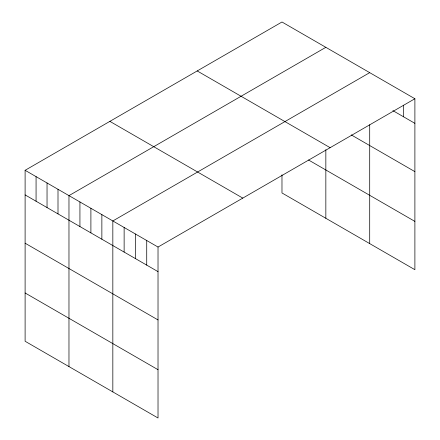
<?xml version="1.0" encoding="UTF-8"?>
<svg xmlns="http://www.w3.org/2000/svg" width="440" height="440" viewBox="0 0 440 440"><rect width="100%" height="100%" fill="white"/><g stroke="black" fill="none" stroke-linecap="round" stroke-linejoin="round"><path stroke-width="0.66" d="M25.108 170.302L158.021 247.044L158.021 418L25.108 341.259L25.108 170.302L281.98 22L414.893 98.742L414.893 269.698L281.98 192.957L281.98 174.845M325.842 47.322L68.97 195.63L68.97 366.586M369.705 72.65L112.833 220.952L112.833 391.908M158.021 247.044L414.893 98.742M392.893 110.633L414.893 123.338M351.236 134.882L414.893 171.639M197.208 70.939L330.127 147.68M308.528 159.984L414.893 221.397M109.874 121.363L242.792 198.105M25.108 194.904L158.021 271.639M25.108 243.199L158.021 319.941M25.108 292.963L158.021 369.699M403.596 105.199L403.596 116.814M369.705 124.751L369.705 243.606M325.842 149.683L325.842 218.279M146.724 240.521L146.724 265.117M135.427 233.998L135.427 258.594M124.13 227.475L124.13 252.071M101.866 214.621L101.866 239.217M90.899 208.291L90.899 232.887M79.932 201.96L79.932 226.556M58.003 189.299L58.003 213.895M47.036 182.969L47.036 207.565M36.069 176.632L36.069 201.234"/></g></svg>
